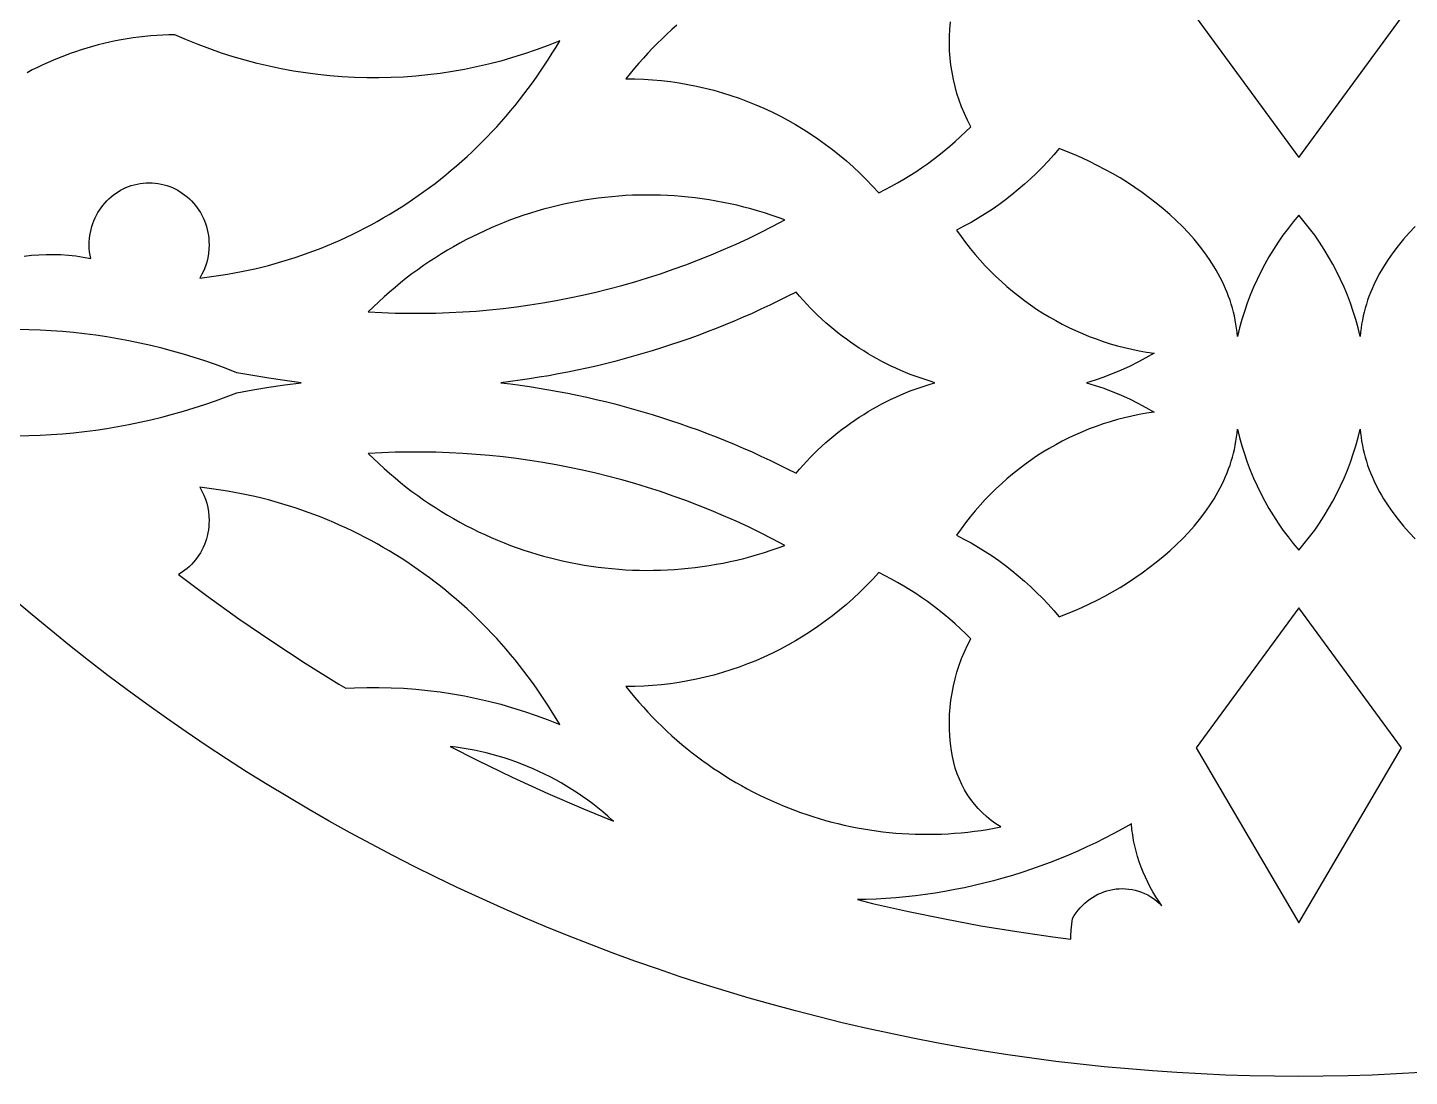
# Model space of a CAD drawing. Extents: x -1429 to -724, y 80 to 630.
# Drawn here: x -1128.4 to -1072.3, y 277.2 to 319.8 of the extents above; entities that cross this region are included whole.
import ezdxf

# ---------------------------------------------------------------- set-up
doc = ezdxf.new("R2010")
doc.units = 0
doc.layers.add('LAYER_1', color=18, linetype='CONTINUOUS')

msp = doc.modelspace()

# ---------------------------------------------------------------- linework, layer by layer
at = {"layer": 'LAYER_1'}
msp.add_lwpolyline([(-1156.799, 357.173, -0.414214), (-1076.799, 437.173, -0.414214), (-996.799, 357.173, -0.414214), (-1076.799, 277.173, -0.414214)], format="xyb", close=True, dxfattribs=at)
for points in [[(-1080.975, 320.177), (-1076.799, 314.501), (-1072.623, 320.177), (-1076.799, 327.288)], [(-1103.58, 312.967), (-1103.862, 312.959), (-1104.144, 312.945), (-1104.425, 312.927), (-1104.706, 312.903), (-1104.987, 312.874), (-1105.267, 312.841), (-1105.546, 312.802), (-1105.824, 312.758), (-1106.102, 312.71), (-1106.378, 312.657), (-1106.654, 312.598), (-1106.929, 312.535), (-1107.202, 312.467), (-1107.475, 312.394), (-1107.746, 312.316), (-1108.016, 312.234), (-1108.285, 312.146), (-1108.552, 312.054), (-1108.818, 311.957), (-1109.083, 311.855), (-1109.345, 311.748), (-1109.607, 311.637), (-1109.866, 311.521), (-1110.124, 311.4), (-1110.38, 311.275), (-1110.634, 311.144), (-1110.886, 311.01), (-1111.136, 310.87), (-1111.384, 310.726), (-1111.629, 310.577), (-1111.873, 310.423), (-1112.114, 310.265), (-1112.353, 310.102), (-1112.59, 309.935), (-1112.824, 309.763), (-1113.055, 309.587), (-1113.284, 309.406), (-1113.511, 309.22), (-1113.734, 309.03), (-1113.955, 308.836), (-1114.173, 308.637), (-1114.388, 308.433), (-1114.6, 308.225), (-1114.05, 308.196), (-1113.501, 308.176), (-1112.952, 308.166), (-1112.403, 308.166), (-1111.855, 308.175), (-1111.307, 308.193), (-1110.761, 308.222), (-1110.215, 308.259), (-1109.67, 308.307), (-1109.126, 308.364), (-1108.583, 308.43), (-1108.042, 308.505), (-1107.503, 308.591), (-1106.964, 308.685), (-1106.428, 308.789), (-1105.893, 308.902), (-1105.36, 309.024), (-1104.83, 309.156), (-1104.301, 309.297), (-1103.775, 309.447), (-1103.251, 309.607), (-1102.729, 309.775), (-1102.211, 309.953), (-1101.694, 310.14), (-1101.181, 310.336), (-1100.671, 310.541), (-1100.163, 310.755), (-1099.659, 310.979), (-1099.158, 311.211), (-1098.661, 311.452), (-1098.167, 311.702), (-1097.677, 311.961), (-1097.952, 312.061), (-1098.229, 312.156), (-1098.506, 312.246), (-1098.784, 312.33), (-1099.063, 312.409), (-1099.343, 312.483), (-1099.623, 312.552), (-1099.904, 312.615), (-1100.186, 312.673), (-1100.468, 312.726), (-1100.75, 312.774), (-1101.032, 312.816), (-1101.315, 312.854), (-1101.598, 312.886), (-1101.881, 312.913), (-1102.165, 312.935), (-1102.448, 312.951), (-1102.731, 312.963), (-1103.014, 312.97), (-1103.297, 312.971)], [(-1097.578, 308.845), (-1097.933, 308.669), (-1098.291, 308.497), (-1098.649, 308.329), (-1099.009, 308.165), (-1099.371, 308.005), (-1099.735, 307.85), (-1100.099, 307.699), (-1100.466, 307.552), (-1100.833, 307.409), (-1101.202, 307.27), (-1101.573, 307.136), (-1101.945, 307.006), (-1102.318, 306.88), (-1102.692, 306.758), (-1103.067, 306.641), (-1103.444, 306.528), (-1103.822, 306.419), (-1104.201, 306.314), (-1104.581, 306.214), (-1104.962, 306.118), (-1105.344, 306.026), (-1105.727, 305.939), (-1106.111, 305.856), (-1106.496, 305.777), (-1106.882, 305.703), (-1107.268, 305.633), (-1107.656, 305.568), (-1108.044, 305.506), (-1108.433, 305.45), (-1108.822, 305.397), (-1109.212, 305.349), (-1108.822, 305.3), (-1108.433, 305.248), (-1108.044, 305.191), (-1107.656, 305.13), (-1107.268, 305.064), (-1106.882, 304.994), (-1106.496, 304.92), (-1106.111, 304.841), (-1105.727, 304.758), (-1105.344, 304.671), (-1104.962, 304.579), (-1104.581, 304.483), (-1104.201, 304.383), (-1103.822, 304.279), (-1103.444, 304.17), (-1103.067, 304.057), (-1102.692, 303.939), (-1102.318, 303.818), (-1101.945, 303.692), (-1101.573, 303.561), (-1101.202, 303.427), (-1100.833, 303.288), (-1100.466, 303.146), (-1100.099, 302.999), (-1099.735, 302.847), (-1099.371, 302.692), (-1099.009, 302.533), (-1098.649, 302.369), (-1098.291, 302.201), (-1097.933, 302.029), (-1097.578, 301.853), (-1097.224, 301.673), (-1097.082, 301.838), (-1096.937, 302.001), (-1096.789, 302.161), (-1096.639, 302.318), (-1096.486, 302.471), (-1096.331, 302.622), (-1096.173, 302.769), (-1096.013, 302.913), (-1095.851, 303.054), (-1095.686, 303.192), (-1095.519, 303.326), (-1095.35, 303.457), (-1095.178, 303.585), (-1095.005, 303.709), (-1094.83, 303.83), (-1094.652, 303.948), (-1094.473, 304.062), (-1094.291, 304.173), (-1094.108, 304.28), (-1093.923, 304.384), (-1093.736, 304.484), (-1093.548, 304.581), (-1093.357, 304.674), (-1093.166, 304.764), (-1092.972, 304.85), (-1092.777, 304.932), (-1092.581, 305.011), (-1092.383, 305.086), (-1092.184, 305.157), (-1091.983, 305.225), (-1091.781, 305.288), (-1091.578, 305.349), (-1091.781, 305.409), (-1091.983, 305.473), (-1092.184, 305.541), (-1092.383, 305.612), (-1092.581, 305.687), (-1092.777, 305.765), (-1092.972, 305.848), (-1093.166, 305.934), (-1093.357, 306.023), (-1093.548, 306.117), (-1093.736, 306.213), (-1093.923, 306.314), (-1094.108, 306.417), (-1094.291, 306.525), (-1094.473, 306.636), (-1094.652, 306.75), (-1094.83, 306.867), (-1095.005, 306.988), (-1095.178, 307.113), (-1095.35, 307.24), (-1095.519, 307.372), (-1095.686, 307.506), (-1095.851, 307.643), (-1096.013, 307.784), (-1096.173, 307.928), (-1096.331, 308.076), (-1096.486, 308.226), (-1096.639, 308.38), (-1096.789, 308.536), (-1096.937, 308.696), (-1097.082, 308.859), (-1097.224, 309.025)], [(-1112.952, 302.531), (-1113.501, 302.521), (-1114.05, 302.502), (-1114.6, 302.472), (-1114.388, 302.264), (-1114.173, 302.061), (-1113.955, 301.862), (-1113.734, 301.667), (-1113.511, 301.477), (-1113.284, 301.292), (-1113.055, 301.111), (-1112.824, 300.934), (-1112.59, 300.762), (-1112.353, 300.595), (-1112.114, 300.432), (-1111.873, 300.274), (-1111.629, 300.121), (-1111.384, 299.972), (-1111.136, 299.828), (-1110.886, 299.688), (-1110.634, 299.553), (-1110.38, 299.423), (-1110.124, 299.297), (-1109.866, 299.177), (-1109.607, 299.06), (-1109.345, 298.949), (-1109.083, 298.842), (-1108.818, 298.741), (-1108.552, 298.644), (-1108.285, 298.551), (-1108.016, 298.464), (-1107.746, 298.381), (-1107.475, 298.303), (-1107.202, 298.23), (-1106.929, 298.162), (-1106.654, 298.099), (-1106.378, 298.041), (-1106.102, 297.987), (-1105.824, 297.939), (-1105.546, 297.895), (-1105.267, 297.857), (-1104.987, 297.823), (-1104.706, 297.795), (-1104.425, 297.771), (-1104.144, 297.752), (-1103.862, 297.739), (-1103.58, 297.73), (-1103.297, 297.726), (-1103.014, 297.728), (-1102.731, 297.735), (-1102.448, 297.746), (-1102.165, 297.763), (-1101.881, 297.785), (-1101.598, 297.812), (-1101.315, 297.844), (-1101.032, 297.881), (-1100.75, 297.924), (-1100.468, 297.971), (-1100.186, 298.024), (-1099.904, 298.082), (-1099.623, 298.146), (-1099.343, 298.214), (-1099.063, 298.288), (-1098.784, 298.367), (-1098.506, 298.451), (-1098.229, 298.541), (-1097.952, 298.636), (-1097.677, 298.736), (-1098.167, 298.995), (-1098.661, 299.246), (-1099.158, 299.487), (-1099.659, 299.719), (-1100.163, 299.942), (-1100.671, 300.156), (-1101.181, 300.361), (-1101.694, 300.557), (-1102.211, 300.744), (-1102.729, 300.922), (-1103.251, 301.091), (-1103.775, 301.25), (-1104.301, 301.4), (-1104.83, 301.541), (-1105.36, 301.673), (-1105.893, 301.796), (-1106.428, 301.909), (-1106.964, 302.013), (-1107.503, 302.107), (-1108.042, 302.192), (-1108.583, 302.268), (-1109.126, 302.334), (-1109.67, 302.391), (-1110.215, 302.438), (-1110.761, 302.476), (-1111.307, 302.504), (-1111.855, 302.523), (-1112.403, 302.532)], [(-1121.357, 300.945), (-1121.281, 300.786), (-1121.216, 300.622), (-1121.163, 300.454), (-1121.121, 300.282), (-1121.091, 300.107), (-1121.073, 299.93), (-1121.067, 299.751), (-1121.07, 299.621), (-1121.079, 299.493), (-1121.095, 299.367), (-1121.116, 299.243), (-1121.143, 299.121), (-1121.176, 299.001), (-1121.214, 298.884), (-1121.258, 298.77), (-1121.307, 298.658), (-1121.361, 298.549), (-1121.419, 298.444), (-1121.482, 298.341), (-1121.55, 298.243), (-1121.623, 298.147), (-1121.699, 298.056), (-1121.78, 297.968), (-1121.864, 297.885), (-1121.953, 297.806), (-1122.045, 297.731), (-1122.14, 297.66), (-1122.239, 297.595), (-1122.303, 297.557), (-1121.172, 296.708), (-1119.852, 295.761), (-1118.515, 294.845), (-1117.161, 293.96), (-1115.791, 293.106), (-1115.505, 292.936), (-1115.161, 292.955), (-1114.663, 292.969), (-1114.164, 292.97), (-1113.666, 292.959), (-1113.168, 292.935), (-1112.67, 292.898), (-1112.174, 292.849), (-1111.678, 292.787), (-1111.183, 292.712), (-1110.69, 292.624), (-1110.198, 292.524), (-1109.709, 292.41), (-1109.221, 292.284), (-1108.736, 292.146), (-1108.253, 291.994), (-1107.774, 291.83), (-1107.297, 291.653), (-1106.824, 291.463), (-1106.972, 291.715), (-1107.124, 291.965), (-1107.279, 292.212), (-1107.437, 292.457), (-1107.599, 292.698), (-1107.764, 292.937), (-1107.931, 293.173), (-1108.102, 293.406), (-1108.276, 293.636), (-1108.453, 293.863), (-1108.633, 294.087), (-1108.816, 294.308), (-1109.002, 294.526), (-1109.191, 294.742), (-1109.382, 294.954), (-1109.576, 295.163), (-1109.773, 295.369), (-1109.973, 295.572), (-1110.175, 295.771), (-1110.38, 295.968), (-1110.588, 296.161), (-1110.798, 296.351), (-1111.011, 296.538), (-1111.226, 296.721), (-1111.444, 296.902), (-1111.664, 297.079), (-1111.886, 297.252), (-1112.111, 297.422), (-1112.338, 297.589), (-1112.567, 297.753), (-1112.799, 297.913), (-1113.033, 298.069), (-1113.268, 298.222), (-1113.506, 298.372), (-1113.747, 298.517), (-1113.989, 298.66), (-1114.233, 298.799), (-1114.479, 298.934), (-1114.727, 299.065), (-1114.977, 299.193), (-1115.228, 299.317), (-1115.482, 299.438), (-1115.737, 299.554), (-1115.994, 299.667), (-1116.253, 299.776), (-1116.514, 299.882), (-1116.776, 299.983), (-1117.039, 300.081), (-1117.304, 300.175), (-1117.571, 300.265), (-1117.839, 300.35), (-1118.109, 300.432), (-1118.38, 300.51), (-1118.652, 300.584), (-1118.926, 300.654), (-1119.201, 300.72), (-1119.477, 300.782), (-1119.755, 300.84), (-1120.034, 300.893), (-1120.313, 300.942), (-1120.594, 300.988), (-1120.876, 301.029), (-1121.159, 301.065), (-1121.443, 301.098)], [(-1094.114, 297.361), (-1094.371, 297.094), (-1094.634, 296.835), (-1094.904, 296.584), (-1095.179, 296.34), (-1095.459, 296.104), (-1095.745, 295.877), (-1096.036, 295.657), (-1096.332, 295.446), (-1096.633, 295.243), (-1096.938, 295.048), (-1097.248, 294.861), (-1097.562, 294.683), (-1097.881, 294.514), (-1098.204, 294.353), (-1098.53, 294.201), (-1098.86, 294.057), (-1099.194, 293.923), (-1099.531, 293.797), (-1099.871, 293.68), (-1100.214, 293.573), (-1100.56, 293.474), (-1100.909, 293.385), (-1101.26, 293.305), (-1101.613, 293.235), (-1101.969, 293.174), (-1102.327, 293.122), (-1102.686, 293.08), (-1103.048, 293.048), (-1103.41, 293.025), (-1103.774, 293.012), (-1104.14, 293.009), (-1103.966, 292.793), (-1103.788, 292.58), (-1103.608, 292.371), (-1103.425, 292.165), (-1103.239, 291.963), (-1103.05, 291.765), (-1102.858, 291.571), (-1102.663, 291.38), (-1102.465, 291.193), (-1102.265, 291.01), (-1102.062, 290.831), (-1101.857, 290.655), (-1101.649, 290.483), (-1101.438, 290.316), (-1101.225, 290.152), (-1101.01, 289.992), (-1100.792, 289.836), (-1100.572, 289.684), (-1100.35, 289.536), (-1100.125, 289.391), (-1099.899, 289.251), (-1099.67, 289.115), (-1099.44, 288.983), (-1099.207, 288.855), (-1098.973, 288.731), (-1098.736, 288.612), (-1098.498, 288.496), (-1098.258, 288.385), (-1098.017, 288.277), (-1097.774, 288.174), (-1097.529, 288.075), (-1097.282, 287.981), (-1097.035, 287.89), (-1096.785, 287.804), (-1096.535, 287.722), (-1096.283, 287.645), (-1096.03, 287.571), (-1095.775, 287.502), (-1095.52, 287.438), (-1095.263, 287.378), (-1095.005, 287.322), (-1094.746, 287.271), (-1094.487, 287.224), (-1094.226, 287.182), (-1093.964, 287.144), (-1093.702, 287.11), (-1093.439, 287.082), (-1093.175, 287.057), (-1092.911, 287.038), (-1092.646, 287.022), (-1092.381, 287.012), (-1092.115, 287.006), (-1091.848, 287.005), (-1091.582, 287.008), (-1091.315, 287.016), (-1091.047, 287.029), (-1090.78, 287.046), (-1090.512, 287.069), (-1090.244, 287.096), (-1089.976, 287.128), (-1089.709, 287.164), (-1089.441, 287.206), (-1089.173, 287.252), (-1088.906, 287.303), (-1089.106, 287.432), (-1089.298, 287.572), (-1089.481, 287.723), (-1089.655, 287.883), (-1089.82, 288.052), (-1089.974, 288.231), (-1090.119, 288.418), (-1090.253, 288.613), (-1090.376, 288.815), (-1090.488, 289.025), (-1090.589, 289.24), (-1090.678, 289.462), (-1090.755, 289.69), (-1090.819, 289.922), (-1090.872, 290.159), (-1090.911, 290.401), (-1090.949, 290.694), (-1090.975, 290.989), (-1090.989, 291.283), (-1090.992, 291.577), (-1090.983, 291.87), (-1090.962, 292.163), (-1090.93, 292.454), (-1090.886, 292.743), (-1090.831, 293.03), (-1090.764, 293.315), (-1090.686, 293.597), (-1090.597, 293.876), (-1090.496, 294.151), (-1090.385, 294.422), (-1090.262, 294.689), (-1090.129, 294.951), (-1090.335, 295.155), (-1090.546, 295.356), (-1090.76, 295.551), (-1090.978, 295.742), (-1091.2, 295.928), (-1091.425, 296.108), (-1091.654, 296.284), (-1091.887, 296.455), (-1092.123, 296.621), (-1092.362, 296.782), (-1092.604, 296.938), (-1092.85, 297.088), (-1093.099, 297.233), (-1093.35, 297.373), (-1093.605, 297.507), (-1093.863, 297.636)], [(-1080.975, 290.521), (-1076.799, 283.41), (-1072.623, 290.521), (-1076.799, 296.197)], [(-1110.179, 290.011), (-1108.749, 289.319), (-1107.309, 288.659), (-1105.861, 288.033), (-1104.638, 287.534), (-1104.673, 287.566), (-1104.869, 287.741), (-1105.069, 287.911), (-1105.272, 288.076), (-1105.477, 288.237), (-1105.685, 288.392), (-1105.896, 288.542), (-1106.11, 288.687), (-1106.325, 288.827), (-1106.544, 288.962), (-1106.764, 289.091), (-1106.987, 289.216), (-1107.212, 289.336), (-1107.439, 289.45), (-1107.668, 289.559), (-1107.899, 289.663), (-1108.132, 289.762), (-1108.367, 289.856), (-1108.603, 289.944), (-1108.84, 290.028), (-1109.079, 290.106), (-1109.32, 290.178), (-1109.562, 290.246), (-1109.804, 290.308), (-1110.049, 290.365), (-1110.294, 290.417), (-1110.54, 290.463), (-1110.787, 290.504), (-1111.034, 290.54), (-1111.272, 290.569)], [(-1083.958, 287.228), (-1084.317, 287.034), (-1084.679, 286.846), (-1085.043, 286.665), (-1085.41, 286.491), (-1085.78, 286.323), (-1086.152, 286.162), (-1086.526, 286.007), (-1086.903, 285.86), (-1087.282, 285.719), (-1087.663, 285.584), (-1088.046, 285.457), (-1088.431, 285.336), (-1088.818, 285.223), (-1089.206, 285.116), (-1089.596, 285.016), (-1089.988, 284.923), (-1090.381, 284.836), (-1090.776, 284.757), (-1091.172, 284.685), (-1091.569, 284.62), (-1091.968, 284.561), (-1092.367, 284.51), (-1092.768, 284.466), (-1093.169, 284.429), (-1093.571, 284.399), (-1093.974, 284.376), (-1094.378, 284.36), (-1094.731, 284.352), (-1094.121, 284.201), (-1092.649, 283.867), (-1091.18, 283.565), (-1089.714, 283.293), (-1088.251, 283.053), (-1086.794, 282.842), (-1086.059, 282.751), (-1086.056, 282.876), (-1086.042, 283.114), (-1086.019, 283.352), (-1085.988, 283.59), (-1085.92, 283.706), (-1085.846, 283.817), (-1085.767, 283.923), (-1085.682, 284.023), (-1085.592, 284.118), (-1085.497, 284.208), (-1085.397, 284.292), (-1085.293, 284.37), (-1085.185, 284.442), (-1085.074, 284.508), (-1084.959, 284.567), (-1084.842, 284.62), (-1084.722, 284.667), (-1084.599, 284.706), (-1084.475, 284.739), (-1084.348, 284.765), (-1084.221, 284.784), (-1084.092, 284.795), (-1083.963, 284.799), (-1083.833, 284.795), (-1083.703, 284.783), (-1083.573, 284.764), (-1083.444, 284.736), (-1083.316, 284.7), (-1083.189, 284.656), (-1083.063, 284.603), (-1082.939, 284.542), (-1082.817, 284.471), (-1082.698, 284.392), (-1082.581, 284.304), (-1082.468, 284.207), (-1082.358, 284.1), (-1082.487, 284.283), (-1082.609, 284.471), (-1082.725, 284.663), (-1082.835, 284.859), (-1082.937, 285.058), (-1083.033, 285.26), (-1083.122, 285.466), (-1083.204, 285.675), (-1083.279, 285.886), (-1083.347, 286.1), (-1083.408, 286.317), (-1083.461, 286.536), (-1083.508, 286.756), (-1083.547, 286.979), (-1083.578, 287.204), (-1083.602, 287.429)]]:
    msp.add_lwpolyline(points, close=True, dxfattribs=at)
for points in [[(-1102.062, 319.867), (-1102.265, 319.688), (-1102.465, 319.505), (-1102.663, 319.318), (-1102.858, 319.127), (-1103.05, 318.932), (-1103.239, 318.734), (-1103.425, 318.532), (-1103.608, 318.327), (-1103.788, 318.118), (-1103.966, 317.905), (-1104.14, 317.688), (-1103.774, 317.685), (-1103.41, 317.672), (-1103.048, 317.65), (-1102.686, 317.617), (-1102.327, 317.575), (-1101.969, 317.524), (-1101.613, 317.463), (-1101.26, 317.392), (-1100.909, 317.312), (-1100.56, 317.223), (-1100.214, 317.125), (-1099.871, 317.017), (-1099.531, 316.9), (-1099.194, 316.775), (-1098.86, 316.64), (-1098.53, 316.497), (-1098.204, 316.345), (-1097.881, 316.184), (-1097.562, 316.014), (-1097.248, 315.836), (-1096.938, 315.65), (-1096.633, 315.455), (-1096.332, 315.252), (-1096.036, 315.04), (-1095.745, 314.821), (-1095.459, 314.593), (-1095.179, 314.357), (-1094.904, 314.114), (-1094.634, 313.862), (-1094.371, 313.603), (-1094.114, 313.336), (-1093.863, 313.062), (-1093.605, 313.19), (-1093.35, 313.325), (-1093.099, 313.464), (-1092.85, 313.61), (-1092.604, 313.76), (-1092.362, 313.916), (-1092.123, 314.076), (-1091.887, 314.242), (-1091.654, 314.413), (-1091.425, 314.589), (-1091.2, 314.77), (-1090.978, 314.956), (-1090.76, 315.146), (-1090.546, 315.342), (-1090.335, 315.542), (-1090.129, 315.747), (-1090.262, 316.009), (-1090.385, 316.276), (-1090.496, 316.547), (-1090.597, 316.822), (-1090.686, 317.1), (-1090.764, 317.382), (-1090.831, 317.667), (-1090.886, 317.954), (-1090.93, 318.244), (-1090.962, 318.535), (-1090.983, 318.827), (-1090.992, 319.121), (-1090.989, 319.415), (-1090.975, 319.709), (-1090.949, 320.003)], [(-1128.575, 310.491), (-1128.279, 310.525), (-1127.982, 310.548), (-1127.683, 310.56), (-1127.383, 310.561), (-1127.082, 310.55), (-1126.781, 310.528), (-1126.479, 310.495), (-1126.177, 310.449), (-1125.876, 310.392), (-1125.902, 310.527), (-1125.92, 310.664), (-1125.932, 310.804), (-1125.936, 310.947), (-1125.932, 311.076), (-1125.923, 311.204), (-1125.908, 311.33), (-1125.886, 311.455), (-1125.859, 311.577), (-1125.826, 311.696), (-1125.788, 311.813), (-1125.744, 311.928), (-1125.696, 312.04), (-1125.642, 312.148), (-1125.583, 312.254), (-1125.52, 312.356), (-1125.452, 312.455), (-1125.38, 312.55), (-1125.303, 312.642), (-1125.223, 312.729), (-1125.138, 312.813), (-1125.05, 312.892), (-1124.958, 312.967), (-1124.862, 313.037), (-1124.764, 313.103), (-1124.662, 313.163), (-1124.557, 313.219), (-1124.449, 313.27), (-1124.338, 313.315), (-1124.225, 313.354), (-1124.11, 313.388), (-1123.992, 313.416), (-1123.872, 313.439), (-1123.75, 313.455), (-1123.626, 313.464), (-1123.501, 313.468), (-1123.376, 313.464), (-1123.252, 313.455), (-1123.13, 313.439), (-1123.011, 313.416), (-1122.893, 313.388), (-1122.777, 313.354), (-1122.664, 313.315), (-1122.554, 313.27), (-1122.446, 313.219), (-1122.341, 313.163), (-1122.239, 313.103), (-1122.14, 313.037), (-1122.045, 312.967), (-1121.953, 312.892), (-1121.864, 312.813), (-1121.78, 312.729), (-1121.699, 312.642), (-1121.623, 312.55), (-1121.55, 312.455), (-1121.482, 312.356), (-1121.419, 312.254), (-1121.361, 312.148), (-1121.307, 312.04), (-1121.258, 311.928), (-1121.214, 311.813), (-1121.176, 311.696), (-1121.143, 311.577), (-1121.116, 311.455), (-1121.095, 311.33), (-1121.079, 311.204), (-1121.07, 311.076), (-1121.067, 310.947), (-1121.073, 310.768), (-1121.091, 310.59), (-1121.121, 310.415), (-1121.163, 310.243), (-1121.216, 310.075), (-1121.281, 309.911), (-1121.357, 309.753), (-1121.443, 309.6), (-1121.159, 309.632), (-1120.876, 309.669), (-1120.594, 309.71), (-1120.313, 309.755), (-1120.034, 309.804), (-1119.755, 309.858), (-1119.477, 309.916), (-1119.201, 309.977), (-1118.926, 310.043), (-1118.652, 310.113), (-1118.38, 310.187), (-1118.109, 310.265), (-1117.839, 310.347), (-1117.571, 310.433), (-1117.304, 310.523), (-1117.039, 310.617), (-1116.776, 310.714), (-1116.514, 310.816), (-1116.253, 310.921), (-1115.994, 311.03), (-1115.737, 311.143), (-1115.482, 311.26), (-1115.228, 311.38), (-1114.977, 311.504), (-1114.727, 311.632), (-1114.479, 311.764), (-1114.233, 311.899), (-1113.989, 312.038), (-1113.747, 312.18), (-1113.506, 312.326), (-1113.268, 312.475), (-1113.033, 312.628), (-1112.799, 312.785), (-1112.567, 312.945), (-1112.338, 313.108), (-1112.111, 313.275), (-1111.886, 313.445), (-1111.664, 313.619), (-1111.444, 313.796), (-1111.226, 313.976), (-1111.011, 314.16), (-1110.798, 314.346), (-1110.588, 314.537), (-1110.38, 314.73), (-1110.175, 314.926), (-1109.973, 315.126), (-1109.773, 315.329), (-1109.576, 315.535), (-1109.382, 315.744), (-1109.191, 315.956), (-1109.002, 316.171), (-1108.816, 316.389), (-1108.633, 316.61), (-1108.453, 316.835), (-1108.276, 317.062), (-1108.102, 317.292), (-1107.931, 317.525), (-1107.764, 317.761), (-1107.599, 317.999), (-1107.437, 318.241), (-1107.279, 318.485), (-1107.124, 318.732), (-1106.972, 318.982), (-1106.824, 319.235), (-1107.297, 319.045), (-1107.774, 318.868), (-1108.253, 318.703), (-1108.736, 318.552), (-1109.221, 318.413), (-1109.709, 318.287), (-1110.198, 318.174), (-1110.69, 318.073), (-1111.183, 317.986), (-1111.678, 317.911), (-1112.174, 317.849), (-1112.67, 317.799), (-1113.168, 317.762), (-1113.666, 317.738), (-1114.164, 317.727), (-1114.663, 317.729), (-1115.161, 317.743), (-1115.659, 317.77), (-1116.156, 317.81), (-1116.652, 317.862), (-1117.147, 317.927), (-1117.641, 318.005), (-1118.133, 318.096), (-1118.624, 318.199), (-1119.112, 318.315), (-1119.598, 318.443), (-1120.082, 318.585), (-1120.563, 318.739), (-1121.041, 318.906), (-1121.515, 319.085), (-1121.987, 319.277), (-1122.454, 319.482), (-1122.7, 319.477), (-1122.945, 319.467), (-1123.189, 319.453), (-1123.432, 319.434), (-1123.674, 319.411), (-1123.916, 319.383), (-1124.156, 319.351), (-1124.395, 319.315), (-1124.633, 319.274), (-1124.87, 319.228), (-1125.105, 319.179), (-1125.339, 319.125), (-1125.572, 319.067), (-1125.804, 319.004), (-1126.034, 318.938), (-1126.263, 318.867), (-1126.49, 318.792), (-1126.715, 318.713), (-1126.939, 318.63), (-1127.162, 318.543), (-1127.382, 318.452), (-1127.601, 318.358), (-1127.818, 318.259), (-1128.033, 318.156), (-1128.247, 318.049), (-1128.458, 317.939)], [(-1072.069, 311.69), (-1072.312, 311.435), (-1072.545, 311.173), (-1072.767, 310.904), (-1072.977, 310.629), (-1073.174, 310.347), (-1073.359, 310.06), (-1073.446, 309.914), (-1073.529, 309.767), (-1073.609, 309.618), (-1073.685, 309.468), (-1073.757, 309.317), (-1073.825, 309.164), (-1073.889, 309.009), (-1073.949, 308.854), (-1074.005, 308.697), (-1074.056, 308.539), (-1074.103, 308.38), (-1074.146, 308.219), (-1074.184, 308.057), (-1074.217, 307.894), (-1074.246, 307.73), (-1074.27, 307.565), (-1074.289, 307.398), (-1074.303, 307.23), (-1074.387, 307.572), (-1074.482, 307.91), (-1074.586, 308.244), (-1074.701, 308.575), (-1074.825, 308.901), (-1074.959, 309.223), (-1075.102, 309.54), (-1075.254, 309.853), (-1075.416, 310.161), (-1075.587, 310.463), (-1075.767, 310.76), (-1075.956, 311.051), (-1076.154, 311.336), (-1076.36, 311.615), (-1076.575, 311.888), (-1076.799, 312.154), (-1077.023, 311.888), (-1077.238, 311.615), (-1077.444, 311.336), (-1077.642, 311.051), (-1077.831, 310.76), (-1078.011, 310.463), (-1078.182, 310.161), (-1078.344, 309.853), (-1078.496, 309.54), (-1078.639, 309.223), (-1078.773, 308.901), (-1078.897, 308.575), (-1079.011, 308.244), (-1079.116, 307.91), (-1079.211, 307.572), (-1079.295, 307.23), (-1079.309, 307.398), (-1079.328, 307.565), (-1079.352, 307.73), (-1079.38, 307.894), (-1079.414, 308.057), (-1079.452, 308.219), (-1079.495, 308.38), (-1079.542, 308.539), (-1079.593, 308.697), (-1079.649, 308.854), (-1079.709, 309.009), (-1079.773, 309.164), (-1079.841, 309.317), (-1079.913, 309.468), (-1079.989, 309.618), (-1080.069, 309.767), (-1080.152, 309.914), (-1080.239, 310.06), (-1080.424, 310.347), (-1080.621, 310.629), (-1080.831, 310.904), (-1081.053, 311.173), (-1081.286, 311.435), (-1081.529, 311.69), (-1081.781, 311.939), (-1082.043, 312.181), (-1082.312, 312.415), (-1082.59, 312.643), (-1082.873, 312.862), (-1083.163, 313.074), (-1083.458, 313.279), (-1083.758, 313.475), (-1084.061, 313.663), (-1084.367, 313.843), (-1084.676, 314.014), (-1084.987, 314.176), (-1085.298, 314.33), (-1085.609, 314.475), (-1085.92, 314.611), (-1086.23, 314.737), (-1086.537, 314.854), (-1086.757, 314.597), (-1086.982, 314.347), (-1087.214, 314.102), (-1087.451, 313.865), (-1087.694, 313.633), (-1087.942, 313.409), (-1088.196, 313.191), (-1088.455, 312.98), (-1088.719, 312.775), (-1088.988, 312.578), (-1089.262, 312.388), (-1089.541, 312.205), (-1089.824, 312.029), (-1090.112, 311.861), (-1090.404, 311.7), (-1090.7, 311.547), (-1090.521, 311.291), (-1090.335, 311.042), (-1090.144, 310.798), (-1089.947, 310.56), (-1089.745, 310.327), (-1089.537, 310.101), (-1089.324, 309.88), (-1089.106, 309.666), (-1088.883, 309.457), (-1088.656, 309.255), (-1088.423, 309.059), (-1088.186, 308.87), (-1087.944, 308.687), (-1087.699, 308.51), (-1087.449, 308.341), (-1087.194, 308.177), (-1086.936, 308.021), (-1086.674, 307.872), (-1086.409, 307.729), (-1086.14, 307.593), (-1085.867, 307.465), (-1085.591, 307.344), (-1085.312, 307.23), (-1085.03, 307.123), (-1084.745, 307.024), (-1084.457, 306.932), (-1084.167, 306.848), (-1083.874, 306.771), (-1083.579, 306.703), (-1083.281, 306.642), (-1082.981, 306.588), (-1082.679, 306.543), (-1083.007, 306.353), (-1083.34, 306.175), (-1083.677, 306.008), (-1084.019, 305.852), (-1084.715, 305.577), (-1085.069, 305.457), (-1085.426, 305.349), (-1085.069, 305.24), (-1084.715, 305.121), (-1084.019, 304.845), (-1083.677, 304.69), (-1083.34, 304.523), (-1083.007, 304.344), (-1082.679, 304.154), (-1082.981, 304.109), (-1083.281, 304.056), (-1083.579, 303.995), (-1083.874, 303.926), (-1084.167, 303.85), (-1084.457, 303.765), (-1084.745, 303.674), (-1085.03, 303.574), (-1085.312, 303.468), (-1085.591, 303.354), (-1085.867, 303.232), (-1086.14, 303.104), (-1086.409, 302.968), (-1086.674, 302.826), (-1086.936, 302.676), (-1087.194, 302.52), (-1087.449, 302.357), (-1087.699, 302.187), (-1087.944, 302.011), (-1088.186, 301.828), (-1088.423, 301.638), (-1088.656, 301.442), (-1088.883, 301.24), (-1089.106, 301.032), (-1089.324, 300.817), (-1089.537, 300.597), (-1089.745, 300.37), (-1089.947, 300.138), (-1090.144, 299.9), (-1090.335, 299.656), (-1090.521, 299.406), (-1090.7, 299.151), (-1090.404, 298.998), (-1090.112, 298.837), (-1089.824, 298.669), (-1089.541, 298.493), (-1089.262, 298.31), (-1088.988, 298.12), (-1088.719, 297.922), (-1088.455, 297.718), (-1088.196, 297.507), (-1087.942, 297.289), (-1087.694, 297.064), (-1087.451, 296.833), (-1087.214, 296.595), (-1086.982, 296.351), (-1086.757, 296.1), (-1086.537, 295.844), (-1086.23, 295.961), (-1085.92, 296.087), (-1085.609, 296.223), (-1085.298, 296.367), (-1084.987, 296.521), (-1084.676, 296.684), (-1084.367, 296.855), (-1084.061, 297.035), (-1083.758, 297.223), (-1083.458, 297.419), (-1083.163, 297.623), (-1082.873, 297.835), (-1082.59, 298.055), (-1082.312, 298.282), (-1082.043, 298.517), (-1081.781, 298.758), (-1081.529, 299.007), (-1081.286, 299.263), (-1081.053, 299.525), (-1080.831, 299.794), (-1080.621, 300.069), (-1080.424, 300.35), (-1080.239, 300.637), (-1080.152, 300.783), (-1080.069, 300.931), (-1079.989, 301.079), (-1079.913, 301.229), (-1079.841, 301.381), (-1079.773, 301.534), (-1079.709, 301.688), (-1079.649, 301.844), (-1079.593, 302), (-1079.542, 302.159), (-1079.495, 302.318), (-1079.452, 302.479), (-1079.414, 302.64), (-1079.38, 302.803), (-1079.352, 302.968), (-1079.328, 303.133), (-1079.309, 303.299), (-1079.295, 303.467), (-1079.211, 303.126), (-1079.116, 302.788), (-1079.011, 302.453), (-1078.897, 302.123), (-1078.773, 301.796), (-1078.639, 301.474), (-1078.496, 301.157), (-1078.344, 300.844), (-1078.182, 300.537), (-1078.011, 300.235), (-1077.831, 299.938), (-1077.642, 299.647), (-1077.444, 299.362), (-1077.238, 299.083), (-1077.023, 298.81), (-1076.799, 298.544), (-1076.575, 298.81), (-1076.36, 299.083), (-1076.154, 299.362), (-1075.956, 299.647), (-1075.767, 299.938), (-1075.587, 300.235), (-1075.416, 300.537), (-1075.254, 300.844), (-1075.102, 301.157), (-1074.959, 301.474), (-1074.825, 301.796), (-1074.701, 302.123), (-1074.586, 302.453), (-1074.482, 302.788), (-1074.387, 303.126), (-1074.303, 303.467), (-1074.289, 303.299), (-1074.27, 303.133), (-1074.246, 302.968), (-1074.217, 302.803), (-1074.184, 302.64), (-1074.146, 302.479), (-1074.103, 302.318), (-1074.056, 302.159), (-1074.005, 302), (-1073.949, 301.844), (-1073.889, 301.688), (-1073.825, 301.534), (-1073.757, 301.381), (-1073.685, 301.229), (-1073.609, 301.079), (-1073.529, 300.931), (-1073.446, 300.783), (-1073.359, 300.637), (-1073.174, 300.35), (-1072.977, 300.069), (-1072.767, 299.794), (-1072.545, 299.525), (-1072.312, 299.263), (-1072.069, 299.007)], [(-1128.838, 303.192), (-1128.384, 303.2), (-1127.93, 303.216), (-1127.477, 303.24), (-1127.024, 303.273), (-1126.571, 303.315), (-1126.12, 303.364), (-1125.669, 303.423), (-1125.22, 303.489), (-1124.771, 303.564), (-1124.324, 303.648), (-1123.878, 303.74), (-1123.433, 303.84), (-1122.99, 303.949), (-1122.549, 304.066), (-1122.109, 304.191), (-1121.671, 304.325), (-1121.235, 304.466), (-1120.801, 304.617), (-1120.37, 304.775), (-1119.94, 304.942), (-1119.29, 305.063), (-1118.638, 305.171), (-1117.985, 305.266), (-1117.33, 305.349), (-1117.985, 305.431), (-1118.638, 305.527), (-1119.29, 305.635), (-1119.94, 305.755), (-1120.37, 305.922), (-1120.801, 306.081), (-1121.235, 306.231), (-1121.671, 306.373), (-1122.109, 306.507), (-1122.549, 306.632), (-1122.99, 306.749), (-1123.433, 306.857), (-1123.878, 306.958), (-1124.324, 307.05), (-1124.771, 307.133), (-1125.22, 307.208), (-1125.669, 307.275), (-1126.12, 307.333), (-1126.571, 307.383), (-1127.024, 307.424), (-1127.477, 307.457), (-1127.93, 307.482), (-1128.384, 307.498), (-1128.838, 307.505)]]:
    msp.add_lwpolyline(points, dxfattribs=at)

doc.saveas('drawing.dxf')
